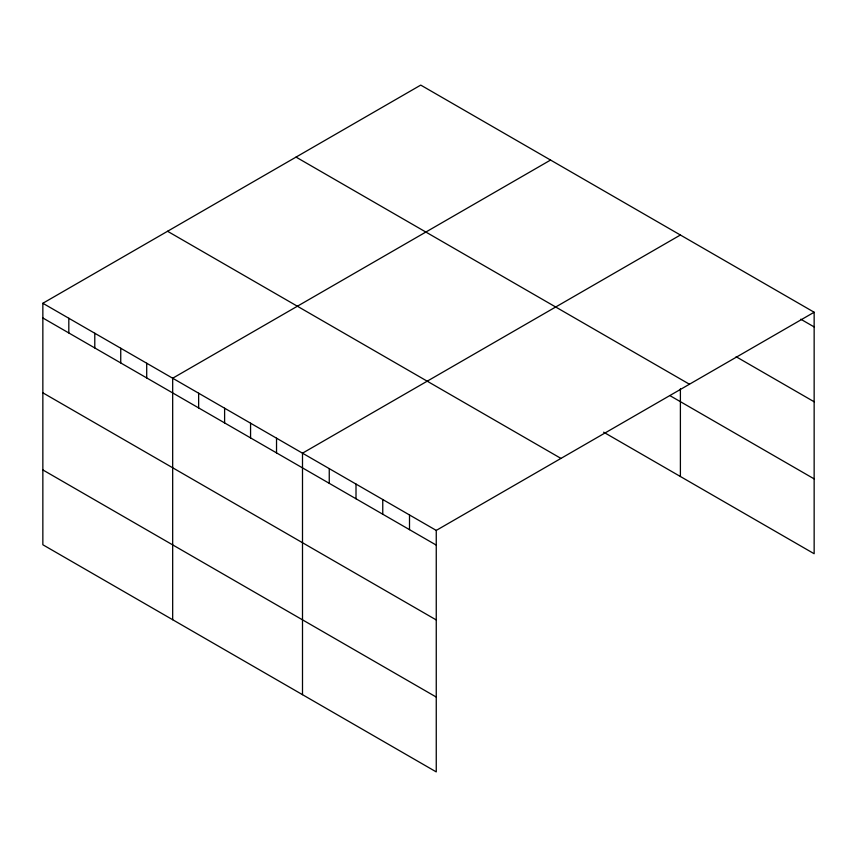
<?xml version="1.0" encoding="UTF-8"?>
<svg xmlns="http://www.w3.org/2000/svg" width="857" height="857" viewBox="0 0 857 857"><rect width="100%" height="100%" fill="white"/><g stroke="black" fill="none" stroke-linecap="round" stroke-linejoin="round"><path stroke-width="1.29" d="M42.85 303.271L436.256 530.408L436.256 771.9L42.85 544.763L42.85 303.271L420.744 85.1L814.15 312.237L814.15 553.729L603.628 432.185M550.569 160.055L172.675 378.226L172.675 619.718M680.394 235.011L302.5 453.182L302.5 694.673M436.256 530.408L814.15 312.237M800.77 319.211L814.15 326.924M736.12 356.726L814.15 401.772M296.04 157.099L689.446 384.225M670.228 395.795L814.15 478.881M167.554 231.272L560.96 458.409M42.85 317.968L436.256 545.106M42.85 392.817L436.256 619.943M42.85 469.925L436.256 697.062M680.394 388.81L680.394 476.503M409.507 514.961L409.507 529.658M382.758 499.513L382.758 514.211M356.009 484.066L356.009 498.763M329.249 468.629L329.249 483.327M276.532 438.184L276.532 452.882M250.565 423.197L250.565 437.895M224.609 408.211L224.609 422.908M198.642 393.213L198.642 407.911M146.708 363.239L146.708 377.937M120.741 348.242L120.741 362.94M94.784 333.255L94.784 347.953M68.817 318.258L68.817 332.955"/></g></svg>
